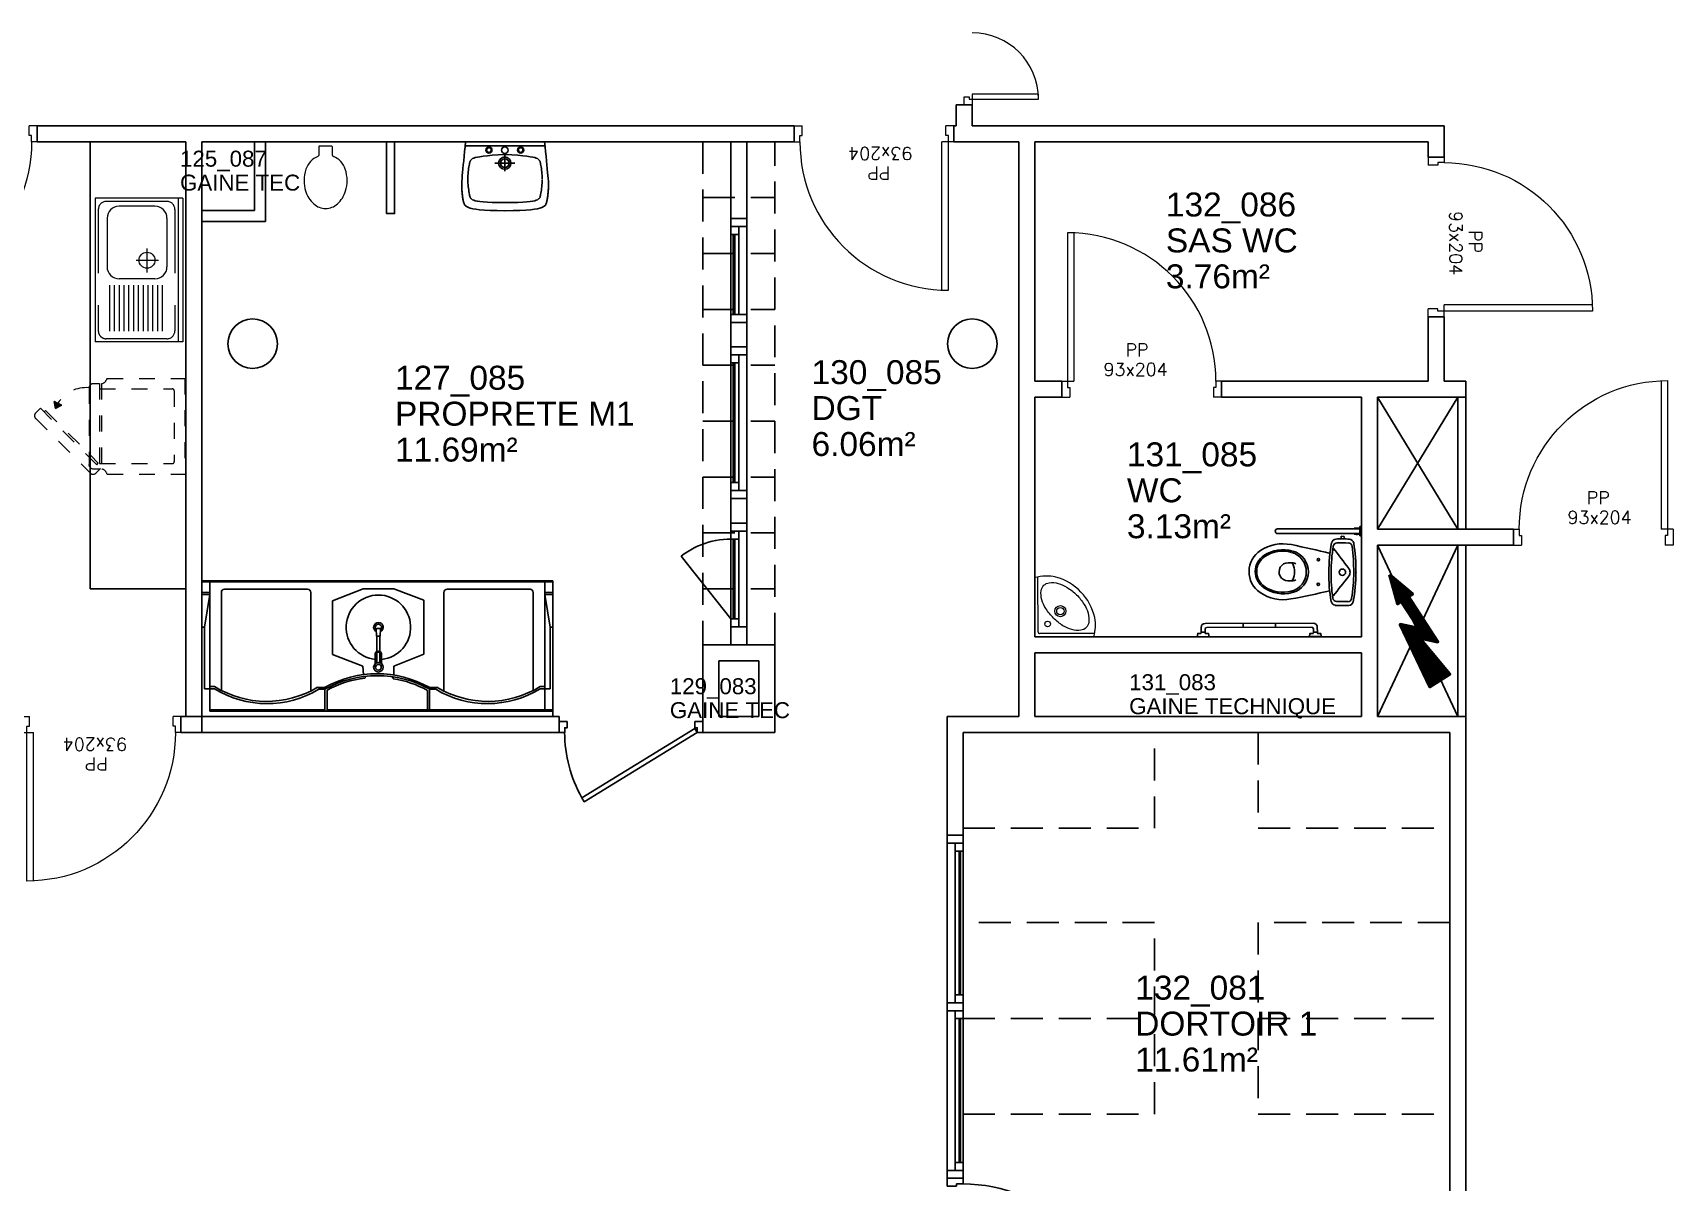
# Model space of a CAD drawing. Header units: metres. Extents: x -8 to 211, y -5 to 120.
# Drawn here: x 124.18 to 134.46, y 80.3 to 87.5 of the extents above; entities that cross this region are included whole.
import ezdxf
from ezdxf.enums import TextEntityAlignment as Align

# ---------------------------------------------------------------- set-up
doc = ezdxf.new("R2010")
doc.units = ezdxf.units.M
doc.header["$LTSCALE"] = 0.8
doc.header["$MEASUREMENT"] = 0
for name, pattern in [('CACHE2', [0.1875, 0.125, -0.0625]), ('CONTINU', [0]), ('DASHED', [0.75, 0.5, -0.25]), ('HIDDEN', [0.375, 0.25, -0.125])]:
    doc.linetypes.add(name, pattern=pattern)
doc.layers.get('0').update_dxf_attribs({"linetype": 'CONTINUOUS'})
for name, color, linetype in [('A-EQTE-SANITAIRE', 5, 'CONTINUOUS'), ('A-MOBILIER', 46, 'CONTINUOUS'), ('A_AGENC', 204, 'CONTINUOUS'), ('A_CHASS', 4, 'CONTINUOUS'), ('A_EQMP', 142, 'CONTINUOUS'), ('A_Etiqu_Gaine', 7, 'CONTINUOUS'), ('A_Etiqu_Gaine_ancien', 7, 'CONTINUOUS'), ('A_Etiqu_Gaine_code', 7, 'CONTINUOUS'), ('A_Etiqu_Local', 7, 'CONTINUOUS'), ('A_MURS_CLOI', 7, 'CONTINUOUS'), ('libre2', 2, 'CONTINUOUS')]:
    doc.layers.add(name, color=color, linetype=linetype)
for name, color, linetype, lineweight in [('A_PORTE', 7, 'CONTINU', 0), ('A_SANI', 5, 'CONTINU', 0), ('CUI-MATNF-I', 5, 'CONTINUOUS', 5)]:
    doc.layers.add(name, color=color, linetype=linetype, lineweight=lineweight)
doc.styles.add('Attribut', font='arial.ttf')
doc.styles.add('ROMANS8', font='romans8', dxfattribs={"height": 10})

# ---------------------------------------------------------------- blocks, each defined once
blk = doc.blocks.new('WCP2319P')
at = {"layer": 'A-EQTE-SANITAIRE'}
for p, q in [((20.9, -7.5), (22.5, -7.5)), ((20.9, -9.5), (22.5, -9.5)), ((22.5, -9.5), (22.5, -7.5)), ((-5.6, -39.4), (-5.6, -42.6)), ((5.6, -39.4), (5.6, -42.6))]:
    blk.add_line(p, q, dxfattribs=at)
for centre, radius in [((0, -8.5), 2), ((-7.7, -23.6), 0.75), ((7.8, -23.6), 0.75)]:
    blk.add_circle(centre, radius, dxfattribs=at)
for centre, radius, start, end in [((0, -109.7), 109.7, 90, 99.64), ((0, -109.7), 109.7, 80.36, 90), ((54.5, -8.5), 75.4, 176.7645, 180), ((54.5, -8.5), 75.4, 180, 183.2355), ((-17.9, -4.4), 2.85, 99.64, 176.7645), ((-15.9, -5), 2.5, 98.6175, 177.1888), ((54.5, -8.5), 72.9, 177.1888, 182.8112), ((0, -109.7), 108.3, 90, 98.6175), ((298.8, -403.6), 500, 127.0495, 128.8553), ((0, -7.7), 4, 90, 127.9524), ((0, -109.7), 108.3, 81.3825, 90), ((0, -7.7), 4, 52.0476, 90), ((-298.8, -403.6), 500, 51.1447, 52.9505), ((15.9, -5), 2.5, 2.8112, 81.3825), ((17.9, -4.4), 2.85, 3.2355, 80.36), ((-54.5, -8.5), 72.9, 357.1888, 2.8112), ((-54.5, -8.5), 75.4, 0, 3.2355), ((-54.5, -8.5), 75.4, 356.7645, 0), ((-17.9, -12.5), 2.85, 183.2355, 260.36), ((-15.9, -11.9), 2.5, 182.8112, 261.3825), ((0, 92.7), 109.7, 260.36, 270), ((473.8, -136), 500, 166.1423, 168.9964), ((0, 92.7), 108.3, 261.3825, 270), ((0, 92.7), 108.3, 270, 278.6175), ((0, 92.7), 109.7, 270, 279.64), ((-473.8, -136), 500, 11.0036, 13.8577), ((15.9, -11.9), 2.5, 278.6175, 357.1888), ((17.9, -12.5), 2.85, 279.64, 356.7645), ((0, -43.3), 13.5, 90, 164.7862), ((0, -43.3), 13.5, 15.2138, 90), ((8.5, -45.6), 26, 168.9964, 213.5573), ((8.2, -45.6), 22, 164.7862, 213.778), ((7.6, -45.8), 20.5, 164.7862, 213.778), ((0, -43.7), 12.6, 90, 164.7862), ((-2.6, -39.4), 3, 144.7182, 180), ((-4.6, -40.6), 1, 114.6633, 180), ((0, -50.6), 12.1, 90, 114.6633), ((0, -43.7), 12.6, 15.2138, 90), ((0, -50.6), 12.1, 65.3367, 90), ((4.6, -40.6), 1, 0, 65.3367), ((2.6, -39.4), 3, 0, 35.2818), ((-7.6, -45.8), 20.5, 326.222, 15.2138), ((-8.2, -45.6), 22, 326.222, 15.2138), ((-8.5, -45.6), 26, 326.4427, 11.0036), ((0, -42.6), 5.61, 180, 0), ((0, -51.2), 15.8, 213.5573, 270), ((0, -51), 12.1, 213.778, 270), ((0, -50.9), 11.3, 213.778, 270), ((0, -50.9), 11.3, 270, 326.222), ((0, -51), 12.1, 270, 326.222), ((0, -51.2), 15.8, 270, 326.4427)]:
    blk.add_arc(centre, radius, start, end, dxfattribs=at)
blk.add_point((0, 0), dxfattribs=at)
blk.add_point((0, 0), dxfattribs=at)
blk.add_point((0, 0), dxfattribs=at)
blk.add_point((0, 0), dxfattribs=at)
blk.add_point((0, 0), dxfattribs=at)
blk.add_point((0, 0), dxfattribs=at)
blk.add_point((0, 0), dxfattribs=at)
blk.add_point((0, 0), dxfattribs=at)
blk.add_point((0, 0), dxfattribs=at)
blk.add_point((0, 0), dxfattribs=at)
blk.add_point((0, 0), dxfattribs=at)
blk.add_point((0, 0), dxfattribs=at)
blk.add_point((0, 0), dxfattribs=at)
blk.add_point((0, 0), dxfattribs=at)
blk.add_point((0, 0), dxfattribs=at)
blk.add_point((0, 0), dxfattribs=at)
blk.add_point((0, 0), dxfattribs=at)
blk = doc.blocks.new('WC_CRECH')
at = {"linetype": 'ByBlock'}
for p, q in [((4, 0), (-4, 0)), ((-4.2, -0.3), (-4.2, -5.9)), ((4.2, -0.3), (4.2, -5.9))]:
    blk.add_line(p, q, dxfattribs=at)
for centre, radius, start, end in [((-4, -0.3), 0.3, 90, 180), ((4, -0.3), 0.3, 0, 90), ((0, -18.5), 13, 112.0776, 161.3283), ((-5.5, -5), 1.5, 292.0776, 323.1301), ((5.5, -5), 1.5, 216.8699, 247.9224), ((0, -18.5), 13, 18.6717, 67.9224), ((9, -21.5), 22.5, 161.3283, 180), ((-9, -21.5), 22.5, 0, 18.6717), ((9, -21.5), 22.5, 180, 196.8859), ((4.7, -22.8), 18, 196.8859, 227.8886), ((-4.7, -22.8), 18, 312.1114, 343.1141), ((-9, -21.5), 22.5, 343.1141, 0), ((0, -28), 11, 227.8886, 270), ((0, -28), 11, 270, 312.1114)]:
    blk.add_arc(centre, radius, start, end, dxfattribs=at)
blk = doc.blocks.new('BROCA1-G169')
at = {"layer": 'A-EQTE-SANITAIRE', "linetype": 'Continuous'}
for points in [[(27.826138, 5.221161), (27.782175, 5.218195), (27.744941, 5.215266), (27.713822, 5.212355), (27.68821, 5.209444), (27.667491, 5.206513), (27.651056, 5.203543), (27.638292, 5.200516), (27.62859, 5.197411), (27.621338, 5.19421), (27.615925, 5.190894), (27.615925, 5.190894), (27.613724, 5.189182), (27.611801, 5.187411), (27.610123, 5.185551), (27.608661, 5.183578), (27.607384, 5.181464), (27.606262, 5.179183), (27.605265, 5.176706), (27.604361, 5.174008), (27.603521, 5.171062), (27.602714, 5.167841), (27.602714, 5.167841), (27.601123, 5.160528), (27.599567, 5.152158), (27.598071, 5.142884), (27.59666, 5.132857), (27.595359, 5.122229), (27.594193, 5.111151), (27.593185, 5.099775), (27.592362, 5.088253), (27.591747, 5.076736), (27.591366, 5.065376)], [(27.822781, 5.221161), (27.866739, 5.218195), (27.903971, 5.215266), (27.935088, 5.212355), (27.9607, 5.209444), (27.981419, 5.206513), (27.997855, 5.203543), (28.010619, 5.200516), (28.020322, 5.197411), (28.027574, 5.19421), (28.032988, 5.190894), (28.032988, 5.190894), (28.035188, 5.189182), (28.037111, 5.187411), (28.038789, 5.185551), (28.04025, 5.183578), (28.041526, 5.181464), (28.042647, 5.179183), (28.043644, 5.176706), (28.044547, 5.174008), (28.045386, 5.171062), (28.046193, 5.167841), (28.046193, 5.167841), (28.047783, 5.16053), (28.049338, 5.152175), (28.050832, 5.142943), (28.05224, 5.132997), (28.053538, 5.122502), (28.054701, 5.111623), (28.055702, 5.100524), (28.056518, 5.089371), (28.057122, 5.078327), (28.057491, 5.067558)]]:
    blk.add_lwpolyline(points, dxfattribs=at)
blk = doc.blocks.new('BROCA1-G170')
at = {"layer": 'A-EQTE-SANITAIRE', "linetype": 'Continuous'}
for points in [[(27.826138, 4.919128), (27.782175, 4.919521), (27.744941, 4.920389), (27.713822, 4.921695), (27.68821, 4.9234), (27.667491, 4.925467), (27.651056, 4.927858), (27.638292, 4.930535), (27.62859, 4.93346), (27.621338, 4.936595), (27.615925, 4.939902), (27.615925, 4.939902), (27.613724, 4.941613), (27.611801, 4.943385), (27.610123, 4.945244), (27.608661, 4.947216), (27.607384, 4.94933), (27.606262, 4.951612), (27.605265, 4.954088), (27.604361, 4.956785), (27.603521, 4.959731), (27.602714, 4.962952), (27.602714, 4.962952), (27.601123, 4.970266), (27.599567, 4.978636), (27.598071, 4.987911), (27.59666, 4.997938), (27.595359, 5.008567), (27.594193, 5.019645), (27.593185, 5.031022), (27.592362, 5.042544), (27.591747, 5.054062), (27.591366, 5.065422)], [(27.822781, 4.919128), (27.866739, 4.919521), (27.903971, 4.920389), (27.935088, 4.921695), (27.9607, 4.9234), (27.981419, 4.925467), (27.997855, 4.927858), (28.010619, 4.930535), (28.020322, 4.93346), (28.027574, 4.936595), (28.032988, 4.939902), (28.032988, 4.939902), (28.035188, 4.941613), (28.037111, 4.943385), (28.038789, 4.945244), (28.04025, 4.947216), (28.041526, 4.94933), (28.042647, 4.951612), (28.043644, 4.954088), (28.044547, 4.956785), (28.045386, 4.959731), (28.046193, 4.962952), (28.046193, 4.962952), (28.047783, 4.970264), (28.049338, 4.978619), (28.050832, 4.987852), (28.05224, 4.997798), (28.053538, 5.008294), (28.054701, 5.019174), (28.055702, 5.030273), (28.056518, 5.041427), (28.057122, 5.052471), (28.057491, 5.06324)]]:
    blk.add_lwpolyline(points, dxfattribs=at)
blk = doc.blocks.new('BROCA1-G168')
at = {"layer": 'A-EQTE-SANITAIRE'}
for name in ['BROCA1-G169', 'BROCA1-G170']:
    blk.add_blockref(name, (0, 0), dxfattribs=at)
blk = doc.blocks.new('BROCA1-G167')
at = {"layer": 'A-EQTE-SANITAIRE', "linetype": 'Continuous'}
for p, q in [((28.072643, 5.300003), (27.577328, 5.300003)), ((28.072643, 5.275101), (27.577328, 5.275101)), ((27.823009, 5.166458), (27.759792, 5.166458)), ((27.823009, 5.166458), (27.823009, 5.217514)), ((27.823009, 5.166458), (27.886242, 5.166458)), ((27.823009, 5.166458), (27.823009, 5.115402))]:
    blk.add_line(p, q, dxfattribs=at)
for points in [[(27.826946, 4.868286), (27.775527, 4.869048), (27.73197, 4.870321), (27.695554, 4.872081), (27.665559, 4.874305), (27.641262, 4.87697), (27.621944, 4.880054), (27.606883, 4.883532), (27.595357, 4.887381), (27.586647, 4.891579), (27.58003, 4.896103), (27.58003, 4.896103), (27.577292, 4.898487), (27.574865, 4.900986), (27.572718, 4.90364), (27.57082, 4.90649), (27.569139, 4.909576), (27.567644, 4.912936), (27.566304, 4.916613), (27.565086, 4.920644), (27.56396, 4.925071), (27.562894, 4.929933), (27.562894, 4.929933), (27.561862, 4.935251), (27.560863, 4.940968), (27.559904, 4.947008), (27.558988, 4.953296), (27.558121, 4.959754), (27.557309, 4.966308), (27.556555, 4.97288), (27.555866, 4.979396), (27.555247, 4.985778), (27.554702, 4.991952), (27.554702, 4.991952), (27.554237, 4.997867), (27.553854, 5.003585), (27.553557, 5.009195), (27.553347, 5.014782), (27.553229, 5.020437), (27.553204, 5.026246), (27.553275, 5.032298), (27.553444, 5.03868), (27.553716, 5.045481), (27.554092, 5.052789), (27.554092, 5.052789), (27.555157, 5.069134), (27.556611, 5.087716), (27.558411, 5.108395), (27.560518, 5.131029), (27.562891, 5.155477), (27.56549, 5.181598), (27.568274, 5.209253), (27.571201, 5.238299), (27.574233, 5.268596), (27.577328, 5.300003)], [(27.823009, 4.868286), (27.874433, 4.869048), (27.917993, 4.870321), (27.954411, 4.872081), (27.984409, 4.874305), (28.008706, 4.87697), (28.028025, 4.880054), (28.043086, 4.883532), (28.054611, 4.887381), (28.06332, 4.891579), (28.069936, 4.896103), (28.069936, 4.896103), (28.072674, 4.898487), (28.0751, 4.900986), (28.077246, 4.90364), (28.079143, 4.90649), (28.080823, 4.909576), (28.082317, 4.912936), (28.083657, 4.916613), (28.084874, 4.920644), (28.086, 4.925071), (28.087067, 4.929933), (28.087067, 4.929933), (28.088099, 4.935251), (28.089098, 4.940968), (28.090058, 4.947008), (28.090975, 4.953296), (28.091842, 4.959754), (28.092656, 4.966308), (28.09341, 4.97288), (28.0941, 4.979396), (28.094721, 4.985778), (28.095266, 4.991952), (28.095266, 4.991952), (28.095732, 4.997867), (28.096116, 5.003585), (28.096413, 5.009195), (28.096623, 5.014782), (28.096742, 5.020437), (28.096767, 5.026246), (28.096696, 5.032298), (28.096527, 5.03868), (28.096255, 5.045481), (28.095879, 5.052789), (28.095879, 5.052789), (28.094814, 5.069134), (28.09336, 5.087716), (28.09156, 5.108395), (28.089453, 5.131029), (28.08708, 5.155477), (28.084481, 5.181598), (28.081697, 5.209253), (28.07877, 5.238299), (28.075738, 5.268596), (28.072643, 5.300003)]]:
    blk.add_lwpolyline(points, dxfattribs=at)
for centre, radius in [((27.723522, 5.24794), 0.018922), ((27.723522, 5.24794), 0.014404), ((27.823009, 5.24794), 0.020417), ((27.922512, 5.24794), 0.018922), ((27.922512, 5.24794), 0.014404), ((27.823009, 5.166458), 0.038702), ((27.823009, 5.166458), 0.027388)]:
    blk.add_circle(centre, radius, dxfattribs=at)
at = {"layer": 'A-EQTE-SANITAIRE'}
blk.add_blockref('BROCA1-G168', (0, 0), dxfattribs=at)
blk = doc.blocks.new('A$C50D95CFC')
for p, q in [((0, 0), (37, 0)), ((0, -37), (0, 0)), ((2, -37), (2, -3)), ((3, -2), (37, -2))]:
    blk.add_line(p, q)
blk.add_lwpolyline([(32.2, -5.7, -0.163539), (33.8, -9, -0.105918), (33.4, -14.7, -0.069511), (30.9, -20.2, -0.055728), (26.2, -26.2, -0.055728), (20.2, -30.9, -0.069511), (14.7, -33.4, -0.105918), (9, -33.8, -0.163539), (5.7, -32.2, -0.163539), (4, -28.8, -0.105918), (4.4, -23.2, -0.069511), (6.9, -17.6, -0.055728), (11.7, -11.7, -0.055728), (17.6, -6.9, -0.069511), (23.2, -4.4, -0.105918), (28.8, -4, -0.163539)], format="xyb", close=True)
for centre, radius in [((8, -8), 1.75), ((16, -16), 3.5), ((16, -16), 2.3)]:
    blk.add_circle(centre, radius)
for centre, radius, start, end in [((3, -3), 1, 90, 180), ((11, -7.3), 27, 347.2443, 15.6863), ((4.1, -4), 34.5, 283.1081, 344.428), ((7.3, -11), 27, 254.3137, 279.8616)]:
    blk.add_arc(centre, radius, start, end)
blk = doc.blocks.new('A$C251040AB')
at = {"layer": 'A-EQTE-SANITAIRE', "ltscale": 0.8}
for p, q in [((2.5, -2.8), (2.5, -5.8)), ((5, -2.8), (5, -4.8)), ((5, -8.3), (72.8, -8.3)), ((6, -5.8), (71.8, -5.8)), ((28.8, -8.3), (28.8, -5.8)), ((49, -8.3), (49, -5.8)), ((72.8, -2.8), (72.8, -4.8)), ((75.3, -2.8), (75.3, -5.8))]:
    blk.add_line(p, q, dxfattribs=at)
for points in [[(0.4, -2), (0, 0), (3.7, 0)], [(7.1, -2), (7.5, 0), (3.7, 0)], [(0.4, -2), (2.4, -2), (2.5, -2.8), (5, -2.8)], [(7.1, -2), (5.1, -2), (5, -2.8), (2.5, -2.8)]]:
    blk.add_lwpolyline(points, dxfattribs=at)
for points in [[(0, 0), (7.5, 0), (7.1, -2), (5.1, -2), (5, -2.8), (2.5, -2.8), (2.4, -2), (0.4, -2)], [(70.3, 0), (77.8, 0), (77.4, -2), (75.4, -2), (75.3, -2.8), (72.8, -2.8), (72.7, -2), (70.7, -2)]]:
    blk.add_lwpolyline(points, close=True, dxfattribs=at)
for centre, radius, start, end in [((5, -5.8), 2.5, 180, 270), ((6, -4.8), 1, 180, 270), ((71.8, -4.8), 1, 270, 0), ((72.8, -5.8), 2.5, 270, 0)]:
    blk.add_arc(centre, radius, start, end, dxfattribs=at)
blk = doc.blocks.new('A$C4F9E6F3F')
at = {"layer": 'A-EQTE-SANITAIRE', "ltscale": 0.8}
for p, q in [((0, 0), (0, 6.4)), ((0, 6.4), (1.1, 6.2)), ((1.1, 0.2), (0, 0)), ((1.1, 6.2), (1.1, 4.5)), ((1.1, 5.1), (4.7, 5.1)), ((1.1, 4.7), (52.6, 4.7)), ((1.1, 4.5), (1.1, 1.9)), ((1.1, 1.9), (1.1, 0.2)), ((1.1, 1.7), (52.6, 1.7)), ((1.1, 1.3), (4.7, 1.3))]:
    blk.add_line(p, q, dxfattribs=at)
at = {"layer": 'A-EQTE-SANITAIRE'}
for p, q in [((1.1, 1.7), (1.1, 4.7)), ((2.9, 5.1), (2.9, 5.6)), ((2.9, 1.3), (2.9, 0.8)), ((4.7, 5.1), (4.7, 4.7)), ((4.7, 1.7), (4.7, 1.3))]:
    blk.add_line(p, q, dxfattribs=at)
at = {"layer": 'A-EQTE-SANITAIRE', "ltscale": 0.8}
blk.add_arc((52.6, 3.2), 1.5, 270, 90, dxfattribs=at)
blk = doc.blocks.new('A$C22CA328B')
at = {"layer": 'A-EQTE-SANITAIRE', "xscale": -1, "rotation": 180}
blk.add_blockref('A$C4F9E6F3F', (0, 3.2), dxfattribs=at)
blk = doc.blocks.new('0NSA_Evier013')
for p, q in [((0, 0), (0.9, 0)), ((0.9, 0), (0.9, -0.55)), ((0, 0), (0, -0.55)), ((0, -0.03), (0.9, -0.03)), ((0.125, -0.1), (0.429, -0.1)), ((0.05, -0.175), (0.05, -0.4)), ((0.388, -0.292), (0.388, -0.153)), ((0.504, -0.175), (0.504, -0.4)), ((0.544, -0.13), (0.832, -0.13)), ((0.544, -0.16), (0.832, -0.16)), ((0.544, -0.19), (0.832, -0.19)), ((0.314, -0.225), (0.464, -0.225)), ((0.544, -0.22), (0.832, -0.22)), ((0.544, -0.25), (0.832, -0.25)), ((0.544, -0.28), (0.832, -0.28)), ((0.544, -0.31), (0.832, -0.31)), ((0.544, -0.34), (0.832, -0.34)), ((0.544, -0.37), (0.832, -0.37)), ((0.544, -0.4), (0.832, -0.4)), ((0.125, -0.475), (0.429, -0.475)), ((0.544, -0.43), (0.832, -0.43)), ((0.544, -0.46), (0.832, -0.46)), ((0, -0.55), (0.9, -0.55))]:
    blk.add_line(p, q)
at = {"linetype": 'DASHED'}
for p, q in [((0.02, -0.1), (0.02, -0.48)), ((0.07, -0.05), (0.83, -0.05)), ((0.88, -0.1), (0.88, -0.48)), ((0.07, -0.53), (0.83, -0.53))]:
    blk.add_line(p, q, dxfattribs=at)
blk.add_circle((0.388, -0.225), 0.05)
for centre, start, end in [((0.07, -0.1), 90, 180), ((0.83, -0.1), 0, 90), ((0.07, -0.48), 180, 270), ((0.83, -0.48), 270, 0)]:
    blk.add_arc(centre, 0.05, start, end, dxfattribs=at)
for centre, start, end in [((0.125, -0.175), 90, 180), ((0.429, -0.175), 0, 90), ((0.125, -0.4), 180, 270), ((0.429, -0.4), 270, 0)]:
    blk.add_arc(centre, 0.075, start, end)
blk = doc.blocks.new('A$C302B03DF')
at = {"layer": 'CUI-MATNF-I', "linetype": 'CACHE2', "ltscale": 0.5}
for p, q in [((0, -60), (0, 0)), ((48.7, 0), (0, 0)), ((6.6, -52.1), (6.6, -7.9)), ((53.4, -6.6), (7.9, -6.6)), ((52.1, -56.7), (52.1, -3.3)), ((55.6, -0.8), (52.8, -3.6)), ((90.5, -41.3), (52.8, -3.6)), ((53.4, -56.7), (53.4, -3.3)), ((57.4, -3.3), (53.4, -3.3)), ((55.1, -5.9), (54.2, -6.9)), ((87.3, -39.9), (54.2, -6.9)), ((93.3, -34.8), (59.3, -0.8)), ((60, -54), (60, -6)), ((88.2, -39), (87.3, -39.9)), ((93.3, -38.5), (90.5, -41.3)), ((81.1, -41.2), (77.1, -43.3)), ((81.1, -41.2), (77.1, -43.3)), ((77.1, -43.3), (81.8, -45.6)), ((77.2, -43.3), (77.4, -43.1)), ((77.2, -43.3), (77.3, -43.2)), ((77.2, -43.3), (77.2, -43.3)), ((77.3, -43.4), (77.7, -43)), ((77.3, -43.3), (77.5, -43.1)), ((77.4, -43.4), (78, -42.8)), ((77.4, -43.4), (77.8, -42.9)), ((77.4, -43.4), (77.9, -42.9)), ((77.5, -43.5), (78.4, -42.6)), ((77.5, -43.5), (78.3, -42.7)), ((77.5, -43.4), (78.1, -42.8)), ((77.6, -43.5), (78.6, -42.5)), ((77.6, -43.5), (78.5, -42.6)), ((77.7, -43.6), (79, -42.3)), ((77.7, -43.5), (78.8, -42.4)), ((77.7, -43.6), (78.9, -42.4)), ((77.8, -43.6), (79.2, -42.2)), ((77.8, -43.6), (79.1, -42.3)), ((77.9, -43.7), (79.6, -42)), ((77.9, -43.6), (79.4, -42.1)), ((77.9, -43.7), (79.5, -42.1)), ((78, -43.7), (79.7, -41.9)), ((78, -43.7), (79.9, -41.9)), ((78.1, -43.8), (80.1, -41.7)), ((78.1, -43.8), (80.2, -41.7)), ((78.1, -43.7), (80, -41.8)), ((78.2, -43.8), (80.4, -41.6)), ((78.2, -43.8), (80.5, -41.6)), ((78.3, -43.9), (80.7, -41.4)), ((78.3, -43.9), (80.8, -41.4)), ((78.3, -43.8), (80.6, -41.5)), ((78.4, -43.9), (81.1, -41.2)), ((78.4, -43.9), (81, -41.3)), ((78.5, -43.9), (81.1, -41.3)), ((78.5, -44), (81.1, -41.3)), ((78.5, -44), (81.1, -41.4)), ((78.6, -44), (81.1, -41.4)), ((78.6, -44), (81.2, -41.5)), ((78.6, -44), (81.2, -41.5)), ((78.7, -44.1), (81.2, -41.6)), ((78.7, -44.1), (81.2, -41.6)), ((78.8, -44.1), (81.2, -41.7)), ((78.8, -44.1), (81.2, -41.7)), ((78.8, -44.1), (81.2, -41.8)), ((78.9, -44.2), (81.2, -41.8)), ((78.9, -44.2), (81.2, -41.9)), ((79, -44.2), (81.2, -41.9)), ((79, -44.2), (81.2, -42)), ((79, -44.2), (81.2, -42)), ((79.1, -44.3), (81.3, -42.1)), ((79.1, -44.3), (81.2, -42.1)), ((79.2, -44.3), (81.3, -42.2)), ((79.2, -44.3), (81.3, -42.2)), ((79.2, -44.3), (81.3, -42.3)), ((79.3, -44.4), (81.3, -42.3)), ((79.3, -44.4), (81.3, -42.4)), ((79.4, -44.4), (81.3, -42.5)), ((79.4, -44.4), (81.3, -42.5)), ((79.4, -44.4), (81.3, -42.6)), ((79.5, -44.5), (81.3, -42.6)), ((79.5, -44.5), (81.3, -42.7)), ((79.6, -44.5), (81.3, -42.7)), ((79.6, -44.5), (81.3, -42.8)), ((79.6, -44.5), (81.4, -42.8)), ((79.7, -44.6), (81.4, -42.9)), ((79.7, -44.6), (81.4, -42.9)), ((79.7, -44.6), (81.4, -43)), ((79.8, -44.6), (81.4, -43)), ((79.8, -44.6), (81.4, -43.1)), ((79.9, -44.7), (81.4, -43.1)), ((79.9, -44.7), (81.4, -43.2)), ((79.9, -44.7), (81.4, -43.2)), ((80, -44.7), (81.4, -43.3)), ((80, -44.7), (81.4, -43.3)), ((80.1, -44.8), (81.4, -43.4)), ((80.1, -44.8), (81.4, -43.4)), ((80.1, -44.8), (81.5, -43.5)), ((80.2, -44.8), (81.5, -43.5)), ((80.2, -44.8), (81.5, -43.6)), ((80.3, -44.9), (81.5, -43.6)), ((80.3, -44.9), (81.5, -43.7)), ((80.3, -44.9), (81.5, -43.7)), ((80.4, -44.9), (81.5, -43.8)), ((80.4, -44.9), (81.5, -43.8)), ((80.5, -45), (81.5, -43.9)), ((80.5, -45), (81.5, -44)), ((80.5, -45), (81.5, -44)), ((80.6, -45), (81.6, -44.1)), ((80.6, -45), (81.5, -44.1)), ((80.7, -45.1), (81.6, -44.2)), ((80.7, -45.1), (81.6, -44.2)), ((80.7, -45.1), (81.6, -44.3)), ((80.8, -45.1), (81.6, -44.3)), ((80.8, -45.1), (81.6, -44.4)), ((80.9, -45.2), (81.6, -44.4)), ((80.9, -45.2), (81.6, -44.5)), ((80.9, -45.2), (81.6, -44.5)), ((81, -45.2), (81.6, -44.6)), ((81, -45.2), (81.6, -44.6)), ((81, -45.3), (81.6, -44.7)), ((81.1, -41.2), (81.8, -45.6)), ((81.1, -45.3), (81.6, -44.7)), ((81.1, -45.3), (81.7, -44.8)), ((81.2, -45.3), (81.7, -44.8)), ((81.2, -45.4), (81.7, -44.9)), ((81.2, -45.3), (81.7, -44.9)), ((81.3, -45.4), (81.7, -45)), ((81.3, -45.4), (81.7, -45)), ((81.4, -45.4), (81.7, -45.1)), ((81.4, -45.4), (81.7, -45.1)), ((81.4, -45.5), (81.7, -45.2)), ((81.5, -45.5), (81.7, -45.2)), ((81.5, -45.5), (81.7, -45.3)), ((81.6, -45.5), (81.7, -45.3)), ((81.6, -45.5), (81.7, -45.4)), ((81.6, -45.6), (81.8, -45.5)), ((81.7, -45.6), (81.8, -45.5)), ((81.7, -45.6), (81.8, -45.6)), ((81.8, -45.6), (81.8, -45.6)), ((48.7, -60), (0, -60)), ((53.4, -53.4), (7.9, -53.4)), ((57.4, -56.7), (53.4, -56.7))]:
    blk.add_line(p, q, dxfattribs=at)
for centre, radius, start, end in [((57.5, -2.6), 2.65, 45, 135), ((7.9, -7.9), 1.32, 90, 180), ((53.2, 1.1), 4.57, 194.2216, 255.7784), ((57.4, -6), 2.65, 0, 90), ((91.5, -36.6), 2.65, 315, 45), ((62, -33.6), 20.6, 264.3401, 328.043), ((7.9, -52.1), 1.32, 180, 270), ((53.2, -61.1), 4.57, 104.2216, 165.7784), ((57.4, -54), 2.65, 270, 0)]:
    blk.add_arc(centre, radius, start, end, dxfattribs=at)
blk = doc.blocks.new('CHAVONNET 2510 PLAN')
for p, q in [((9.1, 0.9), (2.9, 0.9)), ((19.5, 0.9), (9.8, 0.9)), ((9.1, -0.9), (2.9, -0.9)), ((19.5, -0.9), (9.8, -0.9))]:
    blk.add_line(p, q)
for points in [[(2.2, 2), (8.4, 2)], [(2.7, 1.4), (8.3, 1.4)], [(19.5, 0.9), (19.5, 0)], [(19.5, -0.9), (19.5, 0)], [(19.7, 1.2), (23.8, 1.4)], [(24.2, 0.9), (24.2, 0)], [(24.2, -0.9), (24.2, 0)], [(2.2, -2), (8.4, -2)], [(2.7, -1.4), (8.3, -1.4)], [(19.7, -1.2), (23.8, -1.4)]]:
    blk.add_lwpolyline(points)
for radius in [3, 1.8]:
    blk.add_circle((0, 0), radius)
for centre, radius, start, end in [((8.1, 0.1), 1.34, 357.3786, 79.8807), ((8.1, 0.1), 1.94, 357.3786, 79.8807), ((8.1, -0.1), 1.94, 280.1193, 2.6214), ((19.7, 1), 0.217, 85.0412, 202.7221), ((23.8, 1), 0.456, 349.8817, 90.5832), ((8.1, -0.1), 1.34, 280.1193, 2.6214), ((19.7, -1), 0.217, 157.2779, 274.9588), ((23.8, -1), 0.456, 269.4168, 10.1183)]:
    blk.add_arc(centre, radius, start, end)
blk = doc.blocks.new('loxox 220 lavabo')
for p, q in [((0, -0.1), (220, -0.1)), ((220, -0.1), (0, -0.1)), ((0, -0.1), (0, -85.1)), ((1.7, -0.1), (1.7, -0.1)), ((1.7, -0.1), (1.7, -0.1)), ((1.7, -0.1), (1.7, -0.1)), ((1.7, -0.1), (25, -0.1)), ((220, -3.3), (5, -3.3)), ((5, -3.3), (5, -85.1)), ((5, -4.2), (77.2, -4.2)), ((77.2, -17.1), (77.2, -3.4)), ((78.5, -3.3), (78.5, -16.5)), ((78.5, -4.2), (220, -4.2)), ((141.5, -3.3), (141.5, -16.4)), ((142.8, -17.1), (142.8, -3.4)), ((218.3, -0.1), (195, -0.1)), ((215, -3.3), (215, -85.1)), ((218.3, -0.1), (218.3, -0.1)), ((218.3, -0.1), (218.3, -0.1)), ((218.3, -0.1), (218.3, -0.1)), ((220, -0.1), (220, -85.1)), ((1.7, -17.4), (5, -17.4)), ((1.7, -17.4), (1.7, -55.9)), ((8, -17.4), (5, -17.4)), ((8, -18.8), (5, -18.8)), ((12.3, -77.8), (12.3, -16.3)), ((47.1, -10.4), (47.1, -10.4)), ((68.3, -15.9), (68.3, -77.8)), ((68.5, -19.5), (68.5, -19.5)), ((72.6, -18.3), (77.4, -18.3)), ((77.2, -17.1), (73.3, -17.1)), ((147.4, -18.3), (142.5, -18.3)), ((142.8, -17.1), (146.7, -17.1)), ((151.5, -19.5), (151.5, -19.5)), ((151.7, -15.9), (151.7, -77.8)), ((172.9, -10.4), (172.9, -10.4)), ((207.7, -77.8), (207.7, -16.3)), ((212, -17.4), (215, -17.4)), ((212, -18.8), (215, -18.8)), ((218.3, -17.4), (215, -17.4)), ((218.3, -17.4), (218.3, -55.9)), ((101.3, -26.2), (101, -31.6)), ((102.3, -24.1), (102.7, -25.2)), ((119.9, -23.8), (119.5, -24.9)), ((120.3, -31.6), (120.3, -25.9)), ((101, -31.6), (82, -38.9)), ((82, -38.9), (82, -72.5)), ((139.1, -39.1), (120.3, -31.6)), ((139.1, -72.9), (139.1, -39.1)), ((0, -56), (1.7, -56)), ((1.7, -56), (5, -76.5)), ((218.3, -56), (215, -76.5)), ((220, -56), (218.3, -56)), ((5, -76.5), (0, -76.5)), ((0, -77.6), (5, -77.6)), ((3, -78.4), (3, -78.4)), ((66.3, -79.8), (14.3, -79.8)), ((82, -72.5), (101.1, -79.9)), ((101.1, -79.9), (120.4, -79.9)), ((120.4, -79.9), (139.1, -72.9)), ((153.7, -79.8), (205.7, -79.8)), ((215, -76.5), (220, -76.5)), ((220, -77.6), (215, -77.6)), ((217, -78.4), (217, -78.4)), ((220, -84.3), (0, -84.3)), ((220, -85.1), (0, -85.1))]:
    blk.add_line(p, q)
for centre, radius, start, end in [((40.9, -71.2), 63.1, 59.0783, 121.4924), ((40.7, -71.7), 62.2, 59.1403, 121.6996), ((179.1, -71.2), 63.1, 58.5076, 120.9217), ((179.3, -71.7), 62.2, 58.3004, 120.8597), ((110, 41.9), 67.5, 240.9058, 299.0942), ((109.9, 40.2), 67, 240.9077, 299.0923), ((109.8, 41.2), 65.7, 241.5841, 263.4291), ((109.8, 41.2), 65.7, 278.7961, 298.7817), ((110.7, -55.9), 20.2, 95.6887, 84.3054), ((110.7, -55.9), 20.2, 92.5557, 93.9771), ((110.7, -55.9), 20.2, 86.0161, 87.4403), ((110.7, -55.9), 3, 116.7643, 63.2048), ((110.7, -55.9), 2, 135.4191, 44.5199), ((14.3, -77.8), 2, 180, 270), ((66.3, -77.8), 2, 270, 0), ((153.7, -77.8), 2, 180, 270), ((205.7, -77.8), 2, 270, 0)]:
    blk.add_arc(centre, radius, start, end)
at = {"rotation": 270}
blk.add_blockref('CHAVONNET 2510 PLAN', (110.7, -30.9), dxfattribs=at)
blk = doc.blocks.new('A_Etiqu_Local')
at = {"style": 'Attribut', "flags": 1}
for tag, p in [('CODE_HOPITAL', (-0.446, 1.632)), ('CODE_SITE', (-0.446, 1.407)), ('CODE_BATIMENT', (-0.446, 1.182)), ('CODE_SECTEUR', (-0.446, 0.957)), ('CODE_ETAGE', (-0.446, 0.732)), ('NOM_NORMALISE', (-0.446, -0.843)), ('SECTEUR_ACTIVITE', (-0.446, -1.068)), ('SOUS_SECTEUR_ACTIVITE', (-0.446, -1.293)), ('VOLUME', (-0.446, -1.518)), ('SERVICE', (-0.446, -1.743)), ('CODE_UG', (-0.446, -1.968)), ('CODE_UA', (-0.446, -2.193)), ('CODE_POLE', (-0.446, -2.418)), ('OCCUPANT_EXTERNE', (-0.446, -2.643)), ('DISPONIBILITE', (-0.446, -2.868)), ('ACCES_HANDICAPES', (-0.446, -3.093)), ('NATURE_SOL', (-0.446, -3.318)), ('RISQUE_LABORATOIRE', (-0.446, -3.543)), ('AMIANTE', (-0.446, -3.768))]:
    blk.add_attdef(tag, p, '', height=0.15, dxfattribs=at)
at = {"layer": 'A_Etiqu_Local', "style": 'Attribut'}
for tag, p in [('CODE_PIECE', (-0.446, 0.282)), ('NOM_USAGE', (-0.446, 0.057)), ('SURFACE', (-0.446, -0.168))]:
    blk.add_attdef(tag, p, '', height=0.15, dxfattribs=at)
blk = doc.blocks.new('A_Etiqu_Gaine')
at = {"style": 'Attribut', "flags": 1}
for tag, p in [('CODE_HOPITAL', (-0.432, 0.865)), ('CODE_SITE', (-0.432, 0.715)), ('CODE_BATIMENT', (-0.432, 0.565)), ('CODE_SECTEUR', (-0.432, 0.415)), ('CODE_ETAGE', (-0.432, 0.265)), ('NOM_NORMALISE', (-0.432, -0.335)), ('SECTEUR_ACTIVITE', (-0.432, -0.485)), ('SOUS_SECTEUR_ACTIVITE', (-0.432, -0.635)), ('SURFACE', (-0.432, -0.785)), ('CODE_UG', (-0.432, -0.935)), ('CODE_POLE', (-0.432, -1.085)), ('AMIANTE', (-0.432, -1.235))]:
    blk.add_attdef(tag, p, '', height=0.1, dxfattribs=at)
at = {"layer": 'A_Etiqu_Gaine', "style": 'Attribut'}
blk.add_attdef('NOM_USAGE', (-0.432, -0.185), '', height=0.1, dxfattribs=at)
at = {"layer": 'A_Etiqu_Gaine_ancien', "style": 'Attribut'}
blk.add_attdef('CODE_PIECE_ANCIEN', (-0.432, 0.115), '', height=0.1, dxfattribs=at)
at = {"layer": 'A_Etiqu_Gaine_code', "style": 'Attribut'}
blk.add_attdef('CODE_PIECE', (-0.432, -0.035), '', height=0.1, dxfattribs=at)
blk = doc.blocks.new('BATI-10')
for p, q in [((0, 0.1), (0, 0)), ((0, 0.1), (0.035, 0.1)), ((0, 0), (0.05, 0)), ((0.035, 0.1), (0.035, 0.06)), ((0.035, 0.06), (0.05, 0.06)), ((0.05, 0.06), (0.05, 0))]:
    blk.add_line(p, q)
blk = doc.blocks.new('P90bt10')
for p, q in [((0.035, 1.03), (0.035, 0.1)), ((0.075, 1.029), (0.075, 0.1)), ((0.035, 0.1), (0.075, 0.1))]:
    blk.add_line(p, q)
blk.add_arc((0.035, 0.1), 0.93, 0, 90)
blk.add_blockref('BATI-10', (0, 0))
at = {"xscale": -1}
blk.add_blockref('BATI-10', (1, 0), dxfattribs=at)
at = {"style": 'ROMANS8'}
for tag, p in [('DEF', (0.47, 0.256)), ('DIM', (0.461, 0.134))]:
    blk.add_attdef(tag, text='', height=0.08, dxfattribs=at).set_placement(p, align=Align.CENTER)

msp = doc.modelspace()

# ---------------------------------------------------------------- linework, layer by layer
at = {"color": 8}
for p, q in [((125.112, 83.218), (125.112, 83.118)), ((127.482, 83.218), (125.112, 83.218)), ((127.482, 83.118), (127.482, 83.218)), ((127.482, 83.118), (125.112, 83.118))]:
    msp.add_line(p, q, dxfattribs=at)
at = {"layer": 'A-MOBILIER', "color": 8}
for p, q in [((124.542, 84.018), (124.542, 86.818)), ((125.142, 84.018), (124.542, 84.018))]:
    msp.add_line(p, q, dxfattribs=at)
at = {"layer": 'A-MOBILIER', "color": 8, "linetype": 'Continuous'}
for p, q in [((132.609, 85.218), (133.112, 84.392)), ((133.112, 85.218), (132.609, 84.392)), ((133.112, 85.218), (133.112, 84.392)), ((133.162, 85.218), (133.162, 84.392)), ((132.609, 84.292), (133.112, 83.218)), ((132.609, 83.218), (133.112, 84.292)), ((133.112, 83.218), (133.112, 84.292)), ((133.162, 83.218), (133.162, 84.292))]:
    msp.add_line(p, q, dxfattribs=at)
at = {"layer": 'A-MOBILIER', "color": 8, "linetype": 'HIDDEN'}
for points in [[(128.382, 86.818), (128.382, 83.668), (128.832, 83.668), (128.832, 86.818)], [(128.832, 86.818), (128.382, 86.818)], [(128.382, 86.468), (128.832, 86.468)], [(128.382, 86.118), (128.832, 86.118)], [(128.382, 85.768), (128.832, 85.768)], [(128.382, 85.418), (128.832, 85.418)], [(128.382, 85.068), (128.832, 85.068)], [(128.382, 84.718), (128.832, 84.718)], [(128.382, 84.368), (128.832, 84.368)], [(128.382, 84.018), (128.832, 84.018)], [(130.012, 81.928), (130.012, 80.728), (131.212, 80.728), (131.212, 81.928)], [(131.212, 81.928), (130.012, 81.928)], [(131.862, 81.928), (131.862, 80.728), (133.062, 80.728), (133.062, 81.928)], [(133.062, 81.928), (131.862, 81.928)], [(130.012, 81.328), (131.212, 81.328)], [(131.862, 81.328), (133.062, 81.328)]]:
    msp.add_lwpolyline(points, dxfattribs=at)
for points in [[(131.212, 83.118), (130.012, 83.118), (130.012, 82.518), (131.212, 82.518)], [(133.062, 83.118), (131.862, 83.118), (131.862, 82.518), (133.062, 82.518)]]:
    msp.add_lwpolyline(points, close=True, dxfattribs=at)
at = {"layer": 'A-MOBILIER', "color": 8}
for centre in [(125.561, 85.553), (130.07, 85.553)]:
    msp.add_circle(centre, 0.155, dxfattribs=at)
at = {"layer": 'A_AGENC', "color": 8}
for points in [[(127.532, 83.188), (127.532, 83.148), (127.517, 83.148), (127.517, 83.118), (127.482, 83.118), (127.482, 83.188)], [(128.332, 83.188), (128.332, 83.148), (128.347, 83.148), (128.347, 83.118), (128.382, 83.118), (128.382, 83.188)], [(128.347, 83.118), (127.639, 82.684), (127.624, 82.71), (128.331, 83.143)]]:
    msp.add_lwpolyline(points, close=True, dxfattribs=at)
msp.add_arc((128.347, 83.118), 0.831, 180, 209.4311, dxfattribs=at)
at = {"layer": 'A_CHASS', "color": 8}
for p, q in [((128.557, 85.687), (128.557, 86.337)), ((128.557, 83.83), (128.246, 84.222)), ((129.912, 80.326), (129.912, 82.476)), ((130.012, 82.476), (130.012, 80.326))]:
    msp.add_line(p, q, dxfattribs=at)
for points in [[(128.657, 86.337), (128.657, 85.687), (128.557, 85.687)], [(128.557, 86.337), (128.657, 86.337)], [(128.657, 86.287), (128.557, 86.287)], [(128.557, 86.237), (128.607, 86.237)], [(128.572, 86.237), (128.572, 85.737)], [(128.582, 85.737), (128.582, 86.237)], [(128.607, 86.287), (128.607, 85.737)], [(128.557, 85.737), (128.657, 85.737)], [(128.657, 85.534), (128.657, 84.584), (128.557, 84.584), (128.557, 85.534)], [(128.557, 85.534), (128.657, 85.534)], [(128.557, 85.484), (128.657, 85.484)], [(128.557, 85.434), (128.607, 85.434)], [(128.572, 85.434), (128.572, 84.684)], [(128.582, 84.684), (128.582, 85.434)], [(128.607, 85.484), (128.607, 84.634)], [(128.607, 84.684), (128.557, 84.684)], [(128.557, 84.634), (128.657, 84.634)], [(128.657, 84.43), (128.657, 83.78), (128.557, 83.78), (128.557, 84.43)], [(128.557, 84.43), (128.657, 84.43)], [(128.657, 84.38), (128.557, 84.38)], [(128.557, 84.33), (128.607, 84.33)], [(128.572, 84.33), (128.572, 83.83)], [(128.582, 83.83), (128.582, 84.33)], [(128.607, 84.38), (128.607, 83.78)], [(128.607, 83.83), (128.557, 83.83)], [(130.012, 82.476), (129.912, 82.476)], [(130.012, 82.426), (129.912, 82.426)], [(129.962, 82.426), (129.962, 81.426)], [(130.012, 82.376), (129.962, 82.376)], [(129.987, 81.476), (129.987, 82.376)], [(129.997, 82.376), (129.997, 81.476)], [(129.912, 81.426), (130.012, 81.426)], [(129.962, 81.476), (130.012, 81.476)], [(129.912, 81.376), (130.012, 81.376)], [(129.962, 80.376), (129.962, 81.376)], [(129.962, 81.326), (130.012, 81.326)], [(129.987, 81.326), (129.987, 80.426)], [(129.997, 80.426), (129.997, 81.326)], [(130.012, 80.376), (129.912, 80.376)], [(130.012, 80.426), (129.962, 80.426)], [(130.012, 80.326), (129.912, 80.326)]]:
    msp.add_lwpolyline(points, dxfattribs=at)
msp.add_arc((128.557, 83.83), 0.5, 84.2608, 128.427, dxfattribs=at)
at = {"layer": 'A_MURS_CLOI', "color": 8}
for p, q in [((129.97, 86.918), (129.97, 87.05)), ((129.97, 87.05), (130.07, 87.05)), ((130.07, 87.05), (130.07, 86.918)), ((128.955, 86.918), (124.211, 86.918)), ((124.211, 86.918), (124.211, 86.818)), ((128.955, 86.818), (128.955, 86.918)), ((129.955, 86.818), (129.955, 86.918)), ((129.955, 86.918), (129.97, 86.918)), ((130.07, 86.918), (133.026, 86.918)), ((133.026, 86.722), (133.026, 86.918)), ((124.211, 86.818), (125.142, 86.818)), ((125.142, 86.818), (125.142, 83.218)), ((125.242, 83.118), (125.242, 86.818)), ((125.242, 86.818), (128.955, 86.818)), ((125.572, 86.818), (125.572, 86.388)), ((125.642, 86.818), (125.642, 86.318)), ((128.557, 86.337), (128.557, 86.818)), ((128.657, 86.337), (128.657, 86.818)), ((130.362, 86.818), (129.955, 86.818)), ((130.362, 83.218), (130.362, 86.818)), ((130.462, 86.818), (132.926, 86.818)), ((130.462, 86.818), (130.462, 85.318)), ((132.926, 86.818), (132.926, 86.722)), ((133.026, 86.722), (132.926, 86.722)), ((125.572, 86.388), (125.242, 86.388)), ((128.557, 86.337), (128.657, 86.337)), ((125.642, 86.318), (125.242, 86.318)), ((128.557, 85.534), (128.557, 85.737)), ((128.657, 85.534), (128.657, 85.737)), ((132.926, 85.722), (133.026, 85.722)), ((132.926, 85.722), (132.926, 85.318)), ((133.026, 85.722), (133.026, 85.318)), ((128.557, 85.687), (128.657, 85.687)), ((128.557, 85.534), (128.657, 85.534)), ((130.462, 85.318), (130.632, 85.318)), ((130.632, 85.218), (130.632, 85.318)), ((132.926, 85.318), (131.632, 85.318)), ((131.632, 85.318), (131.632, 85.218)), ((133.026, 85.318), (133.162, 85.318)), ((133.162, 85.218), (133.162, 85.318)), ((130.462, 83.718), (130.462, 85.218)), ((130.632, 85.218), (130.462, 85.218)), ((131.632, 85.218), (132.509, 85.218)), ((132.509, 85.218), (132.509, 83.718)), ((132.609, 84.392), (132.609, 85.218)), ((132.609, 85.218), (133.162, 85.218)), ((128.557, 84.43), (128.557, 84.584)), ((128.557, 84.584), (128.657, 84.584)), ((128.657, 84.43), (128.657, 84.584)), ((128.557, 84.43), (128.657, 84.43)), ((133.462, 84.392), (132.609, 84.392)), ((133.462, 84.392), (133.462, 84.292)), ((133.462, 84.292), (132.609, 84.292)), ((132.609, 83.218), (132.609, 84.292)), ((128.557, 83.668), (128.557, 83.78)), ((128.557, 83.78), (128.657, 83.78)), ((128.657, 83.668), (128.657, 83.78)), ((128.382, 83.668), (128.832, 83.668)), ((128.382, 83.668), (128.382, 83.118)), ((128.832, 83.668), (128.832, 83.118)), ((128.482, 83.568), (128.732, 83.568)), ((128.482, 83.568), (128.482, 83.218)), ((128.732, 83.218), (128.732, 83.568)), ((130.462, 83.218), (130.462, 83.618)), ((132.509, 83.618), (132.509, 83.218)), ((125.112, 83.218), (125.142, 83.218)), ((128.482, 83.218), (128.732, 83.218)), ((128.732, 83.218), (128.599, 83.218)), ((130.362, 83.218), (129.912, 83.218)), ((129.912, 82.476), (129.912, 83.218)), ((132.509, 83.218), (130.462, 83.218)), ((133.162, 83.218), (132.609, 83.218)), ((133.162, 75.104), (133.162, 83.218)), ((125.112, 83.118), (125.242, 83.118)), ((128.832, 83.118), (128.382, 83.118)), ((130.012, 83.118), (130.012, 82.476)), ((130.012, 83.118), (133.062, 83.118)), ((133.062, 83.118), (133.062, 75.104)), ((130.012, 82.476), (129.912, 82.476)), ((130.012, 80.326), (129.912, 80.326))]:
    msp.add_line(p, q, dxfattribs=at)
at = {"layer": 'A_MURS_CLOI', "color": 8, "flags": 128}
msp.add_lwpolyline([(126.4, 86.818), (126.4, 86.368), (126.45, 86.368), (126.45, 86.818)], dxfattribs=at)
at = {"layer": 'A_MURS_CLOI', "color": 8}
for points in [[(132.509, 83.718), (130.462, 83.718)], [(132.509, 83.618), (130.462, 83.618)]]:
    msp.add_lwpolyline(points, dxfattribs=at)
at = {"layer": 'A_PORTE', "color": 8}
for p, q in [((130.02, 87.1), (130.05, 87.1)), ((130.02, 87.05), (130.02, 87.1)), ((130.05, 87.1), (130.05, 87.085)), ((130.05, 87.085), (130.485, 87.085)), ((130.07, 87.115), (130.07, 87.05)), ((130.485, 87.115), (130.07, 87.115)), ((130.485, 87.085), (130.485, 87.115))]:
    msp.add_line(p, q, dxfattribs=at)
msp.add_arc((130.07, 87.085), 0.415, 360, 90, dxfattribs=at)
at = {"layer": 'libre2', "color": 8, "lineweight": -2}
msp.add_lwpolyline([(132.684, 84.105, 0, 0.111, 0), (132.781, 83.954, 0.111, 0.111, 0)], format="xyseb", dxfattribs=at)
at = {"layer": 'libre2', "color": 8, "lineweight": 53}
msp.add_lwpolyline([(132.684, 84.105), (132.735, 83.923), (132.758, 83.938), (132.867, 83.769), (132.75, 83.794), (132.937, 83.404), (133.062, 83.484), (132.872, 83.711), (132.987, 83.686), (132.804, 83.969), (132.828, 83.984)], close=True, dxfattribs=at)
at = {"layer": 'libre2', "color": 8, "linetype": 'ByBlock', "lineweight": -2, "flags": 128}
msp.add_lwpolyline([(132.999, 83.444, 0.148, 0.0555, 0), (132.799, 83.755, 0.0555, 0.0555, 0), (132.927, 83.728, 0.0555, 0.0555, 0), (132.781, 83.954, 0.0555, 0.0555, 0)], format="xyseb", dxfattribs=at)

# ---------------------------------------------------------------- block references
at = {"layer": 'A_CHASS', "color": 8}
ref = msp.add_blockref('P90bt10', (129.912, 79.326), dxfattribs=dict(at, xscale=-1, rotation=270))
ref.add_attrib('DEF', 'PV', dxfattribs={"layer": '0', "height": 0.08, "rotation": 270, "style": 'ROMANS8'}).set_placement((130.168, 79.795), align=Align.CENTER)
ref.add_attrib('DIM', '93x204', dxfattribs={"layer": '0', "height": 0.08, "rotation": 270, "style": 'ROMANS8'}).set_placement((130.046, 79.787), align=Align.CENTER)
at = {"layer": 'A_EQMP', "color": 8, "xscale": -0.009999999999763531, "yscale": 0.009999999999990905, "zscale": 0.01, "rotation": 180}
msp.add_blockref('loxox 220 lavabo', (125.242, 83.218), dxfattribs=at)
at = {"layer": 'A_Etiqu_Gaine', "color": 8}
for p, values in [((125.538, 86.697), {'CODE_PIECE': '125_087', 'NOM_USAGE': 'GAINE TEC '}), ((128.607, 83.393), {'CODE_PIECE': '129_083', 'NOM_USAGE': 'GAINE TEC'}), ((131.485, 83.418), {'CODE_PIECE': '131_083', 'NOM_USAGE': 'GAINE TECHNIQUE'})]:
    msp.add_blockref('A_Etiqu_Gaine', p, dxfattribs=at).add_auto_attribs(values)
at = {"layer": 'A_Etiqu_Local', "color": 8}
ref = msp.add_blockref('A_Etiqu_Local', (131.729, 86.068), dxfattribs=at)
ref.add_attrib('CODE_PIECE', '132_086', (131.283, 86.35), dxfattribs={"height": 0.15, "style": 'Attribut'})
ref.add_attrib('NOM_USAGE', 'SAS WC', (131.283, 86.125), dxfattribs={"height": 0.15, "style": 'Attribut'})
ref.add_attrib('SURFACE', '3.76m²', (131.283, 85.9), dxfattribs={"height": 0.15, "style": 'Attribut'})
ref = msp.add_blockref('A_Etiqu_Local', (126.9, 84.983), dxfattribs=at)
ref.add_attrib('CODE_PIECE', '127_085', (126.453, 85.265), dxfattribs={"height": 0.15, "style": 'Attribut'})
ref.add_attrib('NOM_USAGE', 'PROPRETE M1', (126.453, 85.04), dxfattribs={"height": 0.15, "style": 'Attribut'})
ref.add_attrib('SURFACE', '11.69m²', (126.453, 84.815), dxfattribs={"height": 0.15, "style": 'Attribut'})
ref = msp.add_blockref('A_Etiqu_Local', (129.51, 85.018), dxfattribs=at)
ref.add_attrib('CODE_PIECE', '130_085', (129.063, 85.3), dxfattribs={"height": 0.15, "style": 'Attribut'})
ref.add_attrib('NOM_USAGE', 'DGT', (129.063, 85.075), dxfattribs={"height": 0.15, "style": 'Attribut'})
ref.add_attrib('SURFACE', '6.06m²', (129.063, 84.85), dxfattribs={"height": 0.15, "style": 'Attribut'})
ref = msp.add_blockref('A_Etiqu_Local', (131.485, 84.503), dxfattribs=at)
ref.add_attrib('CODE_PIECE', '131_085', (131.039, 84.785), dxfattribs={"height": 0.15, "style": 'Attribut'})
ref.add_attrib('NOM_USAGE', 'WC', (131.039, 84.56), dxfattribs={"height": 0.15, "style": 'Attribut'})
ref.add_attrib('SURFACE', '3.13m²', (131.039, 84.335), dxfattribs={"height": 0.15, "style": 'Attribut'})
ref = msp.add_blockref('A_Etiqu_Local', (131.537, 81.163), dxfattribs=at)
ref.add_attrib('CODE_PIECE', '132_081', (131.091, 81.445), dxfattribs={"height": 0.15, "style": 'Attribut'})
ref.add_attrib('NOM_USAGE', 'DORTOIR 1', (131.091, 81.22), dxfattribs={"height": 0.15, "style": 'Attribut'})
ref.add_attrib('SURFACE', '11.61m²', (131.091, 80.995), dxfattribs={"height": 0.15, "style": 'Attribut'})
at = {"layer": 'A_PORTE', "color": 8}
ref = msp.add_blockref('P90bt10', (123.211, 86.918), dxfattribs=dict(at, xscale=-1, rotation=180))
ref.add_attrib('DEF', 'PP', dxfattribs={"layer": '0', "height": 0.08, "rotation": 180, "style": 'ROMANS8'}).set_placement((123.681, 86.662), align=Align.CENTER)
ref.add_attrib('DIM', '93x204', dxfattribs={"layer": '0', "height": 0.08, "rotation": 180, "style": 'ROMANS8'}).set_placement((123.673, 86.784), align=Align.CENTER)
at = {"layer": 'A_PORTE', "color": 8, "rotation": 180}
msp.add_blockref('P90bt10', (129.955, 86.918), dxfattribs=at).add_auto_attribs({'DEF': 'PP', 'DIM': '93x204'})
at = {"layer": 'A_PORTE', "color": 8}
ref = msp.add_blockref('P90bt10', (132.926, 85.722), dxfattribs=dict(at, xscale=-1, rotation=270))
ref.add_attrib('DEF', 'PP', dxfattribs={"layer": '0', "height": 0.08, "rotation": 270, "style": 'ROMANS8'}).set_placement((133.182, 86.192), align=Align.CENTER)
ref.add_attrib('DIM', '93x204', dxfattribs={"layer": '0', "height": 0.08, "rotation": 270, "style": 'ROMANS8'}).set_placement((133.06, 86.183), align=Align.CENTER)
msp.add_blockref('P90bt10', (130.632, 85.218), dxfattribs=at).add_auto_attribs({'DEF': 'PP', 'DIM': '93x204'})
ref = msp.add_blockref('P90bt10', (134.462, 84.292), dxfattribs=dict(at, xscale=-1))
ref.add_attrib('DEF', 'PP', dxfattribs={"layer": '0', "height": 0.08, "style": 'ROMANS8'}).set_placement((133.992, 84.548), align=Align.CENTER)
ref.add_attrib('DIM', '93x204', dxfattribs={"layer": '0', "height": 0.08, "style": 'ROMANS8'}).set_placement((134, 84.426), align=Align.CENTER)
ref = msp.add_blockref('P90bt10', (124.112, 83.218), dxfattribs=dict(at, xscale=-1, rotation=180))
ref.add_attrib('DEF', 'PP', dxfattribs={"layer": '0', "height": 0.08, "rotation": 180, "style": 'ROMANS8'}).set_placement((124.582, 82.962), align=Align.CENTER)
ref.add_attrib('DIM', '93x204', dxfattribs={"layer": '0', "height": 0.08, "rotation": 180, "style": 'ROMANS8'}).set_placement((124.573, 83.084), align=Align.CENTER)
at = {"layer": 'A_SANI', "color": 8, "xscale": 0.009999999999763531, "yscale": 0.009999999999763531, "zscale": 0.009999999999763531}
msp.add_blockref('WC_CRECH', (126.018, 86.79), dxfattribs=at)
at = {"layer": 'A_SANI', "color": 8}
for name, p, rotation in [('BROCA1-G167', (99.318, 81.517), 0.001785935532113437), ('0NSA_Evier013', (125.124, 86.464), 270)]:
    msp.add_blockref(name, p, dxfattribs=dict(at, rotation=rotation))
for name, p, xscale, yscale, zscale, rotation in [('A$C22CA328B', (132.509, 84.379), 0.01000000000011273, 0.01000000000011273, 0.01000000000011273, 180.0535452500494), ('WCP2319P', (132.474, 84.121), -0.009999999999984806, 0.009999999999990905, 0.01, 269.4911620190016), ('A$C50D95CFC', (130.462, 83.718), 0.009999999999999046, 0.009999999999999046, 0.009999999999999046, 90.05354525004996), ('A$C251040AB', (132.257, 83.719), 0.01000000000011273, 0.01000000000011273, 0.01000000000011273, 180.0535452500494)]:
    msp.add_blockref(name, p, dxfattribs=dict(at, xscale=xscale, yscale=yscale, zscale=zscale, rotation=rotation))
at = {"layer": 'CUI-MATNF-I', "color": 8, "xscale": 0.009999999999763531, "yscale": 0.009999999999763531, "zscale": 0.009999999999763531, "rotation": 180}
msp.add_blockref('A$C302B03DF', (125.136, 84.736), dxfattribs=at)

doc.saveas('drawing.dxf')
